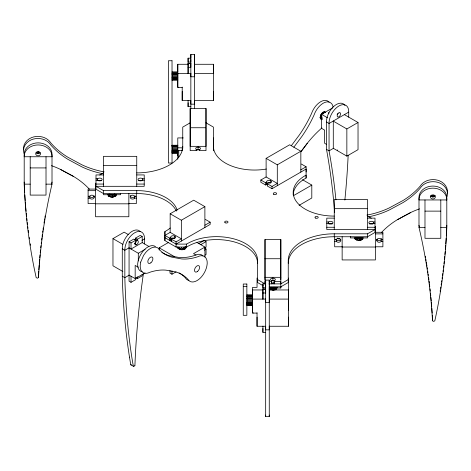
<?xml version="1.0" encoding="UTF-8"?>
<svg xmlns="http://www.w3.org/2000/svg" width="471" height="471" viewBox="0 0 471 471"><rect width="100%" height="100%" fill="white"/><g stroke="black" fill="none" stroke-linecap="round" stroke-linejoin="round"><path stroke-width="0.71" d="M128.489 234.67L124.15 232.168L112.969 238.626L112.969 265.797L122.872 271.52M129.49 357.13A776.579 448.363 -60 0 1 122.283 276.2L122.289 248.8A13.912 8.031 -60 0 1 129.089 233.616A13.912 8.031 -60 0 1 140.311 231.655M135.76 240.21L131.015 242.948L131.015 249.047L142.201 242.589L142.201 236.495L137.455 239.233L137.455 240.587A2.396 1.384 -60 0 1 137.909 243.277A2.396 1.384 -60 0 1 135.312 244.779A2.396 1.384 -60 0 1 135.76 241.564L135.76 240.21L133.811 239.085L129.066 241.823L129.066 281.193L131.015 282.317L135.76 279.58L135.76 278.226A2.396 1.384 -60 0 1 135.412 278.114M131.015 282.317L131.015 276.218M129.066 275.093L135.171 278.62L135.171 265.438L138.303 267.245M142.201 236.495L140.252 235.365L135.507 238.108L135.507 239.462L137.455 240.587M135.995 277.755L137.455 278.596L137.455 277.242A2.396 1.384 -60 0 0 137.809 276.73M138.303 260.952L138.303 253.257L145.139 249.306M142.201 274.505L142.201 275.859L137.455 278.596M144.491 243.96L144.491 238.915A13.912 8.031 -60 0 0 134.659 232.786A13.912 8.031 -60 0 0 124.833 250.266L124.833 277.666A776.579 448.363 -60 0 0 132.033 358.602L133.358 366.361L134.3 366.226L134.941 365.29M159.198 249.989L159.198 247.834L168.736 242.33M257.572 263.295A41.071 23.715 0 0 0 231.65 241.252A41.071 23.715 0 0 0 186.604 247.04L176.072 247.051L164.885 240.593L164.885 235.406L170.161 232.362L181.347 238.815L176.072 241.864L171.326 239.127L171.326 241.376M170.802 237.472L169.631 238.149L169.631 240.398L170.802 239.721L170.802 237.472A2.396 1.384 0 0 1 172.91 235.735A2.396 1.384 0 0 1 175.506 237.231A2.396 1.384 0 0 1 172.498 238.45L171.326 239.127M170.019 270.354L170.019 273.098L171.968 274.222L176.072 271.849M170.161 232.362L170.161 213.769L193.699 200.181L204.885 206.639L204.885 227.481M171.968 274.222L171.968 270.796M176.072 247.051L176.072 241.864M182.212 87.406L177.779 87.406L177.779 73.411L190.843 73.411M177.779 71.975L177.779 64.28L188.088 64.28M177.779 247.805C177.025 248.629 179.057 248.37 178.044 247.016M178.686 247.505C176.937 249.824 184.62 250.884 183.372 248.294M178.75 87.194L178.75 87.335M179.31 249.318L179.31 247.976M179.61 249.159L179.61 247.817M180.299 249.642L180.299 248.299M177.002 246.975L181.347 249.483L181.347 247.381M181.347 241.07L181.347 220.228L204.885 206.639M190.843 100.588L182.212 100.588L182.212 87.058M182.495 249.848L182.495 248.505M183.372 249.636L183.284 248.064M184.779 248.723L185.056 249.188L184.161 249.194L184.161 247.181M184.232 249.259L184.232 247.246M185.05 248.894L185.05 246.881M185.862 246.421C186.852 248.323 184.738 249.648 185.356 246.268M185.474 248.317L185.474 246.304M190.843 106.681L188.088 106.681L188.088 100.453M188.088 66.017L188.088 73.411L188.088 63.408L190.843 63.408L190.843 67.318L188.088 67.318M188.088 65.575L188.088 58.18L190.843 58.18M190.178 127.117L190.178 108.524L205.992 108.524L205.992 150.643L199.286 150.643L199.286 149.684M190.843 108.571L190.843 59.476M190.843 57.898L190.843 54.43L194.435 54.43L194.435 59.476M194.435 108.571L194.435 54.43M204.932 257.113L204.932 247.069L196.972 242.471M205.992 127.117L205.992 108.524M204.597 248.217L206.057 249.059L206.057 254.54L204.885 255.217M198.827 243.542L204.108 240.498L206.057 241.623L206.057 247.098L204.885 247.775A2.396 1.384 -60 0 0 204.614 247.528M205.415 219.445L210.16 222.182L210.16 224.431L176.072 244.113L164.885 237.661M194.517 100.588L213.61 100.588L213.61 64.28L194.517 64.28M257.042 313.085L252.609 313.085L252.609 299.091L265.673 299.091M252.609 297.654L252.609 289.959L262.918 289.959M253.581 312.868L253.581 313.015M265.673 326.262L257.042 326.262L257.042 312.738M267.281 183.725L272.026 186.469L277.301 183.419L266.115 176.961L260.84 180.01L260.84 182.259L265.585 184.997L266.757 184.32L266.757 182.071A2.396 1.384 0 0 1 268.864 180.334A2.396 1.384 0 0 1 271.461 181.835A2.396 1.384 0 0 1 268.452 183.048L267.281 183.725L267.281 185.98L272.026 188.718L306.115 169.036L306.115 166.787L301.369 164.043M265.673 332.361L262.918 332.361L262.918 326.126M262.918 291.696L262.918 299.091L262.918 289.088L265.673 289.088M262.918 291.255L262.918 283.86L265.673 283.86M257.572 279.574L265.008 283.883L265.008 281.634M265.008 279.574L265.008 239.515L280.822 239.515L280.822 279.574M265.585 184.997L265.585 182.748L266.757 182.071M265.673 285.149L265.673 416.399L269.265 416.399L269.265 280.104L265.673 280.104L265.673 283.571M266.115 176.961L266.115 158.368L289.653 144.78L300.839 151.238L300.839 172.086M269.141 289.064L269.506 289.153L269.506 287.81M273.416 287.322L273.416 290.001L273.033 290.289L272.02 289.636L270.495 289.842L270.448 287.604M271.308 289.906L271.308 287.222M271.714 283.883L271.714 281.634L269.029 281.634M272.026 188.718L272.026 186.469M272.403 290.077L272.403 287.392M273.416 290.001L273.374 287.245M274.116 283.883L274.116 281.634L280.822 281.634L280.822 283.883L269.029 283.883M275.311 287.54C276.412 290.648 273.31 291.107 274.469 287.233M276.736 288.747L276.153 289.176L276.153 287.834M277.301 185.668L277.301 164.826L300.839 151.238M269.318 287.987L280.822 287.987L280.822 286.586M269.347 326.262L288.44 326.262L288.44 289.959L269.347 289.959M332.697 107.865L321.51 114.323L321.51 128.318L324.643 130.126L324.643 143.308L326.427 144.332M334.634 212.586A792.952 457.812 -60 0 0 326.503 149.407L326.509 122.001A13.912 8.031 -60 0 1 333.733 106.428A13.912 8.031 -60 0 1 344.984 105.469M328.799 113.788L328.799 112.434M333.291 121.023L333.291 148.418L329.052 150.867L326.509 149.401M346.85 156.125L346.85 128.954L358.031 122.495L358.031 149.666L346.85 156.125L333.221 148.259M348.711 117.167L348.711 112.116A13.912 8.031 -60 0 0 338.885 105.987A13.912 8.031 -60 0 0 329.052 123.467L329.052 150.867A792.952 457.812 -60 0 1 335.929 199.875M164.885 240.593L164.909 231.579A41.071 23.715 0 0 0 170.261 228.023M293.186 194.841A41.071 23.715 0 0 1 306.091 178.05L306.115 169.036L306.115 171.968M324.749 111.851C323.783 111.774 317.884 115.636 322.111 117.008M358.49 237.567C356.989 241.758 361.027 241.458 359.503 237.484M321.316 119.41L321.487 119.781L321.923 119.463M183.284 249.406L184.161 249.194M107.618 194.77L108.607 195.212M109.543 194.04C107.194 198.332 116.932 198.391 114.429 193.987M273.374 289.93L274.469 289.918M320.716 118.038L320.292 119.057L320.992 118.792M358.46 240.322C357.577 239.362 355.175 241.705 356.571 237.861M38.41 275.694L38.504 275.535A792.952 647.448 0 0 1 38.74 271.267M38.504 277.607L37.339 278.196L36.173 277.607L34.383 269.241A776.579 634.078 0 0 1 24.198 184.149L24.204 154.676A13.912 11.357 0 0 1 38.104 142.866A13.912 11.357 0 0 1 52.01 154.676L52.01 184.149A792.952 647.448 0 0 0 38.492 277.607L38.504 275.535M356.571 239.874C356.8 238.75 353.621 240.263 355.317 237.596M359.503 240.163L361.404 240.157L361.457 237.914M291.313 145.727L299.362 134.947A77.532 44.763 -60 0 0 311.543 113.499A14.383 8.301 -60 0 1 325.184 100.37L327.386 100.823L329.123 102.13M293.851 147.193L301.899 136.413A77.532 44.763 -60 0 0 314.08 114.965A14.383 8.301 -60 0 1 327.728 101.842C330.548 101.86 332.832 104.256 333.068 106.999M300.934 151.792L307.31 143.255M300.975 151.644L307.51 142.996A77.532 44.763 -60 0 1 321.887 127.941M109.543 196.725C110.426 195.712 106.941 196.607 108.601 195.63M339.785 238.644L338.902 239.062L337.33 238.079M320.368 116.001C321.563 116.231 318.726 118.144 320.545 117.662M190.178 122.807L182.742 127.117L182.742 148.559M280.822 283.883L288.258 279.574M348.711 112.116L329.052 123.467L326.509 122.001M129.066 247.823L124.833 250.266L122.289 248.8M141.948 240.381L144.491 238.915M204.885 225.232L210.16 222.182M300.839 169.831L306.115 166.787M129.066 275.217L124.833 277.666L122.289 276.2M181.347 249.483L186.198 246.686M135.171 278.62L145.115 272.88M200.781 244.667L206.057 241.623M293.362 195.73L311.802 185.085L311.802 197.997L299.085 205.344M204.932 247.069L193.516 253.657L196.024 255.105M206.057 249.059L204.885 249.736A2.396 1.384 -60 0 1 204.614 250.295M99.734 175.035L103.467 172.886M269.318 286.821L280.822 286.821L288.258 282.512L288.258 260.363A45.999 26.559 0 0 1 334.251 233.804L367.533 233.804L374.998 229.512L326.786 229.512L326.786 218.132L334.251 218.132M397.436 219.669L410.659 212.545M134.565 239.757L135.006 239.539A2.396 1.384 -60 0 1 136.349 240.869A2.396 1.384 -60 0 1 134.659 243.601L136.608 244.726M134.317 243.772L134.759 243.554M131.574 364.884L130.75 364.772L129.484 357.136M362.393 238.414L363.382 237.973M185.851 247.11L185.851 246.592M184.856 248.358L185.356 248.282M275.294 289.147L276.153 289.176M325.42 112.316L325.732 112.339M182.212 150.361L177.779 150.738L178.75 150.402M354.91 237.796L354.545 238.161L355.317 238.379M269.506 289.153L270.584 289.182M178.044 248.358L178.697 248.347M276.559 288.052L277.278 287.905L277.201 287.546M115.683 195.177L116.455 194.959L116.09 194.594M176.072 244.113L186.604 244.102A41.071 23.715 0 0 1 231.65 238.32A41.071 23.715 0 0 1 257.572 260.363L257.572 282.512L263.148 285.744M188.088 63.444L190.843 63.444M172.027 71.863L177.779 71.863M172.027 72.828L177.779 72.828M172.027 73.17L177.779 73.17M194.517 73.411L213.61 73.411L213.61 64.28M172.027 73.706L177.779 73.706M172.027 74.612L177.779 74.612M172.027 74.795L177.779 74.795M172.027 75.807L177.779 75.807M172.027 76.714L177.779 76.738M172.027 77.644L177.779 77.644M172.027 77.697L177.779 77.697M172.027 78.61L177.779 78.61M172.027 79.087L177.779 79.087M172.027 79.193L177.779 79.193M172.027 80.258L177.779 80.258M183.278 137.926L177.779 137.926L177.779 159.275M172.027 145.251L177.779 145.251M172.027 145.474L177.779 145.474M172.027 145.598L177.779 145.598M172.027 145.716L177.779 145.716M172.027 146.416L177.779 146.416M172.027 146.505L177.779 146.505M172.027 147.158L177.779 147.158M177.779 147.817L182.212 147.817L182.212 150.685M172.027 148.147L177.779 148.159M172.027 149.113L177.779 149.166M172.027 150.137L177.779 150.137M172.027 150.19L177.779 150.19M172.027 150.979L177.779 150.979M172.027 151.226L177.779 151.226M172.027 151.903L177.779 151.903M172.027 152.003L177.779 152.003M172.027 152.416L177.779 152.416M172.027 152.787L177.779 152.787M172.027 153.411L177.779 153.411M103.467 165.468L136.749 165.468M30.197 167.923L46.017 167.923M103.467 174.929L96.002 174.929L96.002 189.248L103.467 193.54L136.749 193.54A41.071 23.715 0 0 1 176.395 211.061M136.749 174.929L144.214 174.929L144.214 186.31L96.002 186.31L103.467 190.602L136.749 190.602A41.071 23.715 0 0 1 177.167 210.095M96.002 178.803L97.662 178.803A2.396 1.384 0 0 1 101.277 178.432A2.396 1.384 0 0 1 101.277 180.552A2.396 1.384 0 0 1 97.662 180.187L96.002 180.187M144.214 180.187L142.56 180.187A2.396 1.384 0 0 1 138.939 180.552A2.396 1.384 0 0 1 138.939 178.432A2.396 1.384 0 0 1 142.56 178.803L144.214 178.803M96.002 184.061L103.467 184.061M136.749 184.061L144.214 184.061M24.204 184.149L30.197 184.149M46.017 184.149L52.01 184.149M95.572 189.083L88.106 189.083L88.106 196.154L89.767 196.154A2.396 1.955 0 0 1 93.382 195.636A2.396 1.955 0 0 1 93.382 198.632A2.396 1.955 0 0 1 89.767 198.114L88.106 198.114M88.106 190.673L95.572 190.673M94.159 196.048A2.396 1.955 0 0 1 92.157 197.484A2.396 1.955 0 0 1 89.767 196.519L88.106 196.519L88.106 203.59L95.572 203.59M130.19 195.542A2.396 1.955 0 0 0 131.968 197.431A2.396 1.955 0 0 0 134.665 196.519L136.319 196.519L136.319 203.59L128.854 203.59M136.319 193.192L136.319 196.154L134.665 196.154A2.396 1.955 0 0 0 131.05 195.636A2.396 1.955 0 0 0 131.05 198.632A2.396 1.955 0 0 0 134.665 198.114L136.319 198.114M95.572 203.819L128.854 203.819M334.251 208.671L367.533 208.671M424.983 211.126L440.803 211.126M367.533 218.132L374.998 218.132L374.998 232.45L367.533 236.742L334.251 236.742A45.999 26.559 0 0 0 288.258 263.295M326.786 222.006L328.44 222.006A2.396 1.384 0 0 1 332.061 221.635A2.396 1.384 0 0 1 332.061 223.754A2.396 1.384 0 0 1 328.44 223.389L326.786 223.389M374.998 223.389L373.338 223.389A2.396 1.384 0 0 1 369.723 223.754A2.396 1.384 0 0 1 369.723 221.635A2.396 1.384 0 0 1 373.338 222.006L374.998 222.006M326.786 227.263L334.251 227.263M367.533 227.263L374.998 227.263M418.984 227.352A792.952 647.448 0 0 1 432.508 320.81L433.661 321.399L434.827 320.81L436.617 312.444A776.579 634.078 0 0 0 446.802 227.352L446.796 197.879A13.912 11.357 0 0 0 432.896 186.069A13.912 11.357 0 0 0 418.99 197.879L418.99 227.352L424.983 227.352M440.803 227.352L446.796 227.352M375.428 232.285L382.894 232.285L382.894 239.356L381.233 239.356A2.396 1.955 0 0 0 377.618 238.838A2.396 1.955 0 0 0 377.618 241.835A2.396 1.955 0 0 0 381.233 241.317L382.894 241.317M375.428 233.881L382.894 233.881M340.727 239.25A2.396 1.955 0 0 1 338.726 240.687A2.396 1.955 0 0 1 336.335 239.721L334.681 239.721L334.681 246.792L342.146 246.792M376.841 239.25A2.396 1.955 0 0 0 378.843 240.687A2.396 1.955 0 0 0 381.233 239.721L382.894 239.721L382.894 246.792L375.428 246.792M334.681 241.317L336.335 241.317A2.396 1.955 0 0 0 339.95 241.835A2.396 1.955 0 0 0 339.95 238.838A2.396 1.955 0 0 0 336.335 239.356L334.681 239.356L334.681 236.395M342.146 247.022L375.428 247.022M265.008 258.732L280.822 258.732M265.008 277.325L280.822 277.325M243.26 286.574L246.857 286.574M262.918 289.117L265.673 289.117L265.673 292.991L262.918 292.991M246.857 294.769L252.609 294.769M246.857 295.753L252.609 295.753M246.857 296.088L252.609 296.088M246.857 296.659L252.609 296.659M246.857 296.742L252.609 296.742M246.857 297.531L252.609 297.531M246.857 298.608L252.609 298.608M246.857 298.691L252.609 298.691M269.347 299.091L288.44 299.091M246.857 299.332L252.609 299.332M246.857 300.351L252.609 300.333M246.857 301.352L252.609 301.352M246.857 302.335L252.609 302.335M246.857 302.382L252.609 302.382M246.857 303.183L252.609 303.183M246.857 303.43L252.609 303.43M246.857 304.095L252.609 304.095M246.857 304.195L252.609 304.195M246.857 304.978L252.609 304.978M246.857 305.602L252.609 305.602M37.621 153.658L38.245 153.693M115.683 194.393C117.414 197.066 114.194 195.542 114.429 196.672M361.457 239.927C360.568 238.909 364.065 239.816 362.399 238.832M60.341 169.342L73.564 176.466M367.533 216.089L371.266 218.238M344.407 114.63L358.031 122.495M324.136 112.021L325.296 112.693M322.67 112.64L323.836 113.311M321.899 113.334L323.059 114.006M321.51 114.323L327.58 117.827M333.221 121.088L346.85 128.954M320.621 115.13L321.787 115.801M320.357 116.902L322.099 117.909M320.262 116.932L322.005 117.938M321.039 118.009L322.199 118.68M320.168 117.827L321.917 118.833M320.545 118.392L321.711 119.063M320.457 118.474L322.199 119.481M266.115 158.368L277.301 164.826M302.517 179.722L311.802 185.085M260.84 180.01L265.585 182.748M170.161 213.769L181.347 220.228M164.885 235.406L169.631 238.149M159.198 247.834L174.676 256.772M135.507 238.108L137.455 239.233M142.201 242.589L148.883 246.445M129.066 241.823L131.015 242.948M112.969 238.626L122.872 244.349M129.066 247.923L138.303 253.257M130.75 364.772L133.293 366.238M205.992 122.807L213.428 127.117L213.428 147.847M432.301 315.181A792.952 647.448 0 0 1 432.508 318.737L432.59 318.896M440.803 199.951L440.803 238.297L424.983 238.297L424.983 199.951M432.896 195.294L432.896 196.89M432.496 318.737L432.496 320.81M381.233 238.297L381.233 239.356M381.233 239.721L381.233 241.317M376.759 239.274L376.759 240.334M375.428 226.339L375.428 259.939L342.146 259.939L342.146 236.748M373.338 222.006L373.338 223.696M367.533 229.512L367.533 199.539L334.251 199.539L334.251 229.512M367.533 233.804L367.533 237.932L350.395 237.932L350.395 236.483M362.741 237.62L362.741 238.956M362.105 237.431L362.105 239.445M362.016 237.372L362.016 239.386M360.486 237.484L360.486 240.163M360.45 237.408L360.45 240.092M359.491 237.714L359.491 240.398M357.395 237.555L357.395 240.239M356.671 237.814L356.671 239.821M356.082 237.378L356.082 239.392M355.729 237.484L355.729 239.498M336.335 239.721L336.335 241.317M334.251 233.804L334.251 236.742M328.44 222.006L328.44 223.696M306.091 178.05L306.091 175.118A41.071 23.715 0 0 0 296.076 201.123A41.071 23.715 0 0 0 334.251 216.089M288.44 278.031L288.44 310.159M288.44 317.13L288.44 326.262M280.822 239.515L280.822 287.987M272.915 278.096L272.915 280.345M270.766 180.734L270.766 182.983A2.396 1.384 0 0 0 267.375 182.983A2.396 1.384 0 0 0 267.375 184.944M269.265 280.104L269.265 285.149M269.265 286.397L269.265 302.447L265.673 302.447L265.673 298.991M269.265 326.103L269.265 329.847L265.673 329.847L265.673 326.385M269.265 415.051L269.265 416.57M265.673 280.104L265.673 287.734L262.918 287.734L262.918 283.86M265.673 415.051L265.673 416.57M265.008 239.515L265.008 283.883M262.918 328.487L262.918 332.361M257.042 278.031L257.042 287.357L252.609 287.351L252.609 313.085M257.042 317.13L257.042 326.262M252.368 292.615L252.368 294.575M252.368 307.322L252.368 309.712M213.61 91.451L213.61 100.588M213.61 137.926L213.61 150.844M198.085 147.105L198.085 149.354M196.884 149.684A2.396 1.384 0 0 0 200.481 148.489A2.396 1.384 0 0 0 196.884 147.288A2.396 1.384 0 0 0 196.884 149.684L196.884 150.643L190.178 150.643L190.178 108.524M194.435 60.718L194.435 76.773L190.843 76.773L190.843 73.311M194.435 100.712L194.435 104.168L190.843 104.168L190.843 100.712M190.843 54.43L190.843 62.06L188.088 62.06L188.088 58.18M188.088 102.808L188.088 106.681M186.604 244.102L186.604 247.04M182.212 91.451L182.212 100.588M178.75 150.361L178.75 157.043M177.779 64.28L177.779 87.406M177.538 81.648L177.538 84.032M177.538 153.081L177.538 155.471M174.812 236.136L174.812 238.385A2.396 1.384 0 0 0 171.214 238.52A2.396 1.384 0 0 0 171.921 240.563M164.909 231.579L164.909 234.511M142.56 178.803L142.56 180.493M136.749 186.31L136.749 156.337L103.467 156.337L103.467 186.31M136.749 190.602L136.749 193.54M134.665 196.519L134.665 198.114M128.854 193.546L128.854 216.737L95.572 216.737L95.572 183.131M120.605 193.281L120.605 194.729L103.467 194.729L103.467 190.602M115.271 194.282L115.271 196.295M114.918 194.176L114.918 196.189M114.329 194.605L114.329 196.619M113.605 194.352L113.605 197.037M112.54 194.435L112.54 197.119M112.51 194.364L112.51 197.049M111.497 194.276L111.509 197.196M110.55 194.205L110.514 196.96M108.984 194.17L108.984 196.183M108.895 194.229L108.895 196.242M108.259 194.411L108.259 195.753M97.662 178.803L97.662 180.493M94.241 196.071L94.241 197.131M89.767 196.519L89.767 198.114M46.017 156.749L46.017 195.094L30.197 195.094L30.197 156.749M38.104 152.092L38.104 153.687M182.742 146.334A45.999 26.559 0 0 1 136.749 172.886M266.28 169.048A41.071 23.715 0 0 1 213.428 146.334M328.823 223.966A2.396 1.384 0 0 1 332.214 223.966M98.039 180.764A2.396 1.384 0 0 1 101.43 180.764M369.57 223.966A2.396 1.384 0 0 1 372.961 223.966M138.786 180.764A2.396 1.384 0 0 1 142.177 180.764M271.219 280.751A2.396 1.384 0 0 1 274.993 281.04M272.297 283.33A2.396 1.384 0 0 1 273.533 283.33M40.247 152.622A2.396 1.955 0 0 1 38.175 153.693A2.396 1.955 0 0 1 36.032 152.716M39.305 151.833A2.396 1.955 0 0 1 36.909 151.833M38.834 269.848A792.952 647.448 0 0 1 39.187 264.867M39.293 263.448A792.952 647.448 0 0 1 39.646 259.185M39.77 257.767A792.952 647.448 0 0 1 40.029 254.923M40.235 252.792A792.952 647.448 0 0 1 40.518 249.954M40.747 247.823A792.952 647.448 0 0 1 40.977 245.691M41.224 243.566A792.952 647.448 0 0 1 41.389 242.147M41.648 240.016A792.952 647.448 0 0 1 41.913 237.89M42.096 236.471A792.952 647.448 0 0 1 42.372 234.346M42.661 232.215A792.952 647.448 0 0 1 42.861 230.802M43.061 229.383A792.952 647.448 0 0 1 43.267 227.964M44.015 223.007A792.952 647.448 0 0 1 44.233 221.594M44.462 220.175A792.952 647.448 0 0 1 44.692 218.762M44.922 217.349A792.952 647.448 0 0 1 45.163 215.936M51.527 184.185A792.952 647.448 0 0 1 52.016 182.077M30.403 245.261A776.579 634.078 0 0 1 30.179 243.843M29.42 238.885A776.579 634.078 0 0 1 29.214 237.472M28.519 232.509A776.579 634.078 0 0 1 28.236 230.384M27.966 228.258A776.579 634.078 0 0 1 27.789 226.839M27.53 224.708A776.579 634.078 0 0 1 27.277 222.583M27.035 220.452A776.579 634.078 0 0 1 26.806 218.32M26.582 216.195A776.579 634.078 0 0 1 26.294 213.351M26.093 211.22A776.579 634.078 0 0 1 25.77 207.67M25.652 206.251A776.579 634.078 0 0 1 25.31 201.982M25.21 200.564A776.579 634.078 0 0 1 24.828 194.876M24.698 192.745A776.579 634.078 0 0 1 24.309 184.92M24.251 183.496A776.579 634.078 0 0 1 24.198 182.077M102.101 173.564A77.532 63.302 0 0 1 81.771 166.805L67.995 159.381A77.532 63.302 0 0 1 50.768 144.962A14.383 11.74 0 0 0 31.469 139.716C27.418 141.43 23.997 145.003 23.55 149.519A14.383 11.74 0 0 0 24.445 154.347M89.437 189.23A77.532 63.302 0 0 0 73.835 176.625L60.058 169.201A77.532 63.302 0 0 0 51.457 165.668M104.109 171.874A77.532 63.302 0 0 1 81.771 164.732L67.995 157.308A77.532 63.302 0 0 1 50.768 142.89A14.383 11.74 0 0 0 31.469 137.644C27.418 139.351 23.997 142.925 23.55 147.441A14.383 11.74 0 0 0 23.685 149.896M196.007 150.049A2.396 1.384 0 0 1 199.781 149.76M134.93 365.296A792.952 457.812 -60 0 1 143.443 273.416M202.93 255.936A14.383 8.301 -60 0 0 195.112 255.311A77.532 44.763 -60 0 1 178.839 257.443L169.101 255.641A77.532 44.763 -60 0 1 161.836 252.379M188.906 280.416A14.383 8.301 -60 0 1 185.409 277.884A77.532 44.763 -60 0 0 179.133 272.939M142.224 271.796A14.383 8.301 -60 0 1 137.673 263.919C138.062 259.103 140.217 254.581 143.272 250.89A14.383 8.301 -60 0 1 155.43 246.574M434.968 195.907A2.396 1.955 0 0 1 430.818 195.907M434.091 195.035A2.396 1.955 0 0 1 431.695 195.035M418.984 225.279A792.952 647.448 0 0 1 419.473 227.387M425.354 256.306A792.952 647.448 0 0 1 425.596 257.719M425.837 259.138A792.952 647.448 0 0 1 426.078 260.551M426.308 261.964A792.952 647.448 0 0 1 426.538 263.377M426.767 264.796A792.952 647.448 0 0 1 426.985 266.209M427.209 267.628A792.952 647.448 0 0 1 427.421 269.047M427.733 271.166A792.952 647.448 0 0 1 427.939 272.585M428.139 274.004A792.952 647.448 0 0 1 428.339 275.423M428.628 277.549A792.952 647.448 0 0 1 428.904 279.674M429.087 281.093A792.952 647.448 0 0 1 429.352 283.218M429.528 284.637A792.952 647.448 0 0 1 429.776 286.768M430.023 288.894A792.952 647.448 0 0 1 430.253 291.025M430.482 293.156A792.952 647.448 0 0 1 430.765 295.994M430.906 297.413A792.952 647.448 0 0 1 431.23 300.969M431.354 302.388A792.952 647.448 0 0 1 431.707 306.65M431.813 308.069A792.952 647.448 0 0 1 432.166 313.05M446.802 225.279A776.579 634.078 0 0 1 446.749 226.698M446.691 228.123A776.579 634.078 0 0 1 446.302 235.947M446.172 238.079A776.579 634.078 0 0 1 445.79 243.766M445.69 245.191A776.579 634.078 0 0 1 445.348 249.453M445.166 251.585A776.579 634.078 0 0 1 444.907 254.422M444.706 256.554A776.579 634.078 0 0 1 444.418 259.397M444.194 261.529A776.579 634.078 0 0 1 443.965 263.654M443.723 265.785A776.579 634.078 0 0 1 443.47 267.911M443.211 270.042A776.579 634.078 0 0 1 443.034 271.461M442.764 273.586A776.579 634.078 0 0 1 442.481 275.712M442.287 277.131A776.579 634.078 0 0 1 442.086 278.549M441.786 280.675A776.579 634.078 0 0 1 441.58 282.094M441.368 283.507A776.579 634.078 0 0 1 441.15 284.926M440.821 287.045A776.579 634.078 0 0 1 440.597 288.464M440.367 289.877A776.579 634.078 0 0 1 440.138 291.296M435.169 195.553A2.396 1.955 0 0 1 433.379 196.86L432.755 196.896A2.396 1.955 0 0 1 430.753 195.824M368.899 216.766A77.532 63.302 0 0 0 389.229 210.013L403.005 202.589A77.532 63.302 0 0 0 420.232 188.17A14.383 11.74 0 0 1 439.531 182.919C443.582 184.632 447.003 188.206 447.45 192.721A14.383 11.74 0 0 1 446.555 197.549M381.563 232.433A77.532 63.302 0 0 1 397.165 219.827L410.942 212.403A77.532 63.302 0 0 1 419.543 208.871M366.891 215.076A77.532 63.302 0 0 0 389.229 207.935L403.005 200.511A77.532 63.302 0 0 0 420.232 186.092A14.383 11.74 0 0 1 439.531 180.846C443.582 182.554 447.003 186.127 447.45 190.643A14.383 11.74 0 0 1 447.315 193.098M337.807 113.511A2.396 1.384 -60 0 1 337.101 114.689M320.763 117.291A3.597 2.078 -60 0 1 322.064 112.969A3.597 2.078 -60 0 1 325.296 112.127M348.146 155.489A776.579 448.363 -60 0 1 344.86 200.081M337.519 150.214A2.396 1.384 -60 0 1 337.271 149.937M190.178 127.741L190.178 146.334L205.992 146.334L205.992 127.741L190.178 127.741M140.717 262.088L140.217 265.391A14.383 8.301 -60 0 0 149.76 272.303A77.532 44.763 -60 0 1 166.028 270.166L175.771 271.967A77.532 44.763 -60 0 1 187.953 279.356A14.383 8.301 -60 0 0 201.6 276.724C204.655 273.027 206.81 268.511 207.199 263.689A14.383 8.301 -60 0 0 197.655 256.777A77.532 44.763 -60 0 1 181.382 258.909L171.638 257.113A77.532 44.763 -60 0 1 159.457 249.724A14.383 8.301 -60 0 0 145.816 252.356L143.614 255.341L140.717 262.088M338.979 112.846L338.537 113.14A2.396 1.384 -60 0 0 337.189 115.978A2.396 1.384 -60 0 0 338.784 116.867L339.226 116.573A2.396 1.384 -60 0 0 340.574 113.735A2.396 1.384 -60 0 0 338.979 112.846M433.032 195.065L432.407 195.1A2.396 1.955 0 0 0 430.506 197.161A2.396 1.955 0 0 0 432.755 198.974L433.379 198.933A2.396 1.955 0 0 0 435.286 196.872A2.396 1.955 0 0 0 433.032 195.065M172.027 60.741L168.43 60.741L168.43 163.019L172.027 163.019L172.027 60.741M52.01 156.749L24.204 156.749A13.912 11.357 0 0 1 38.104 144.944A13.912 11.357 0 0 1 52.01 156.749M446.796 199.951L418.99 199.951A13.912 11.357 0 0 1 432.896 188.147A13.912 11.357 0 0 1 446.796 199.951M246.857 284.025L243.26 284.025L243.26 315.317L246.857 315.317L246.857 284.025M38.593 151.898L37.968 151.862A2.396 1.955 0 0 0 35.714 153.67A2.396 1.955 0 0 0 37.621 155.73L38.245 155.771A2.396 1.955 0 0 0 40.494 153.958A2.396 1.955 0 0 0 38.593 151.898M274.116 282.93L274.116 280.675A2.396 1.384 0 0 0 274.752 278.591A2.396 1.384 0 0 0 271.078 278.591A2.396 1.384 0 0 0 271.714 280.675L271.714 282.93A2.396 1.384 0 0 0 274.116 282.93M273.781 194.323A1.69 0.977 0 0 0 276.607 193.875A1.69 0.977 0 0 0 274.522 192.692A1.69 0.977 0 0 0 273.781 194.323M225.138 222.759A1.69 0.977 0 0 0 227.964 222.312A1.69 0.977 0 0 0 225.88 221.123A1.69 0.977 0 0 0 225.138 222.759M315.44 218.032A1.631 0.942 0 0 0 318.166 217.602A1.631 0.942 0 0 0 316.159 216.454A1.631 0.942 0 0 0 315.44 218.032M197.555 271.431A3.597 2.078 -60 0 0 198.95 265.803A3.597 2.078 -60 0 0 194.635 269.312A3.597 2.078 -60 0 0 197.555 271.431M150.873 262.812A3.597 2.078 -60 0 0 152.268 257.184A3.597 2.078 -60 0 0 147.953 260.693A3.597 2.078 -60 0 0 150.873 262.812"/></g></svg>
